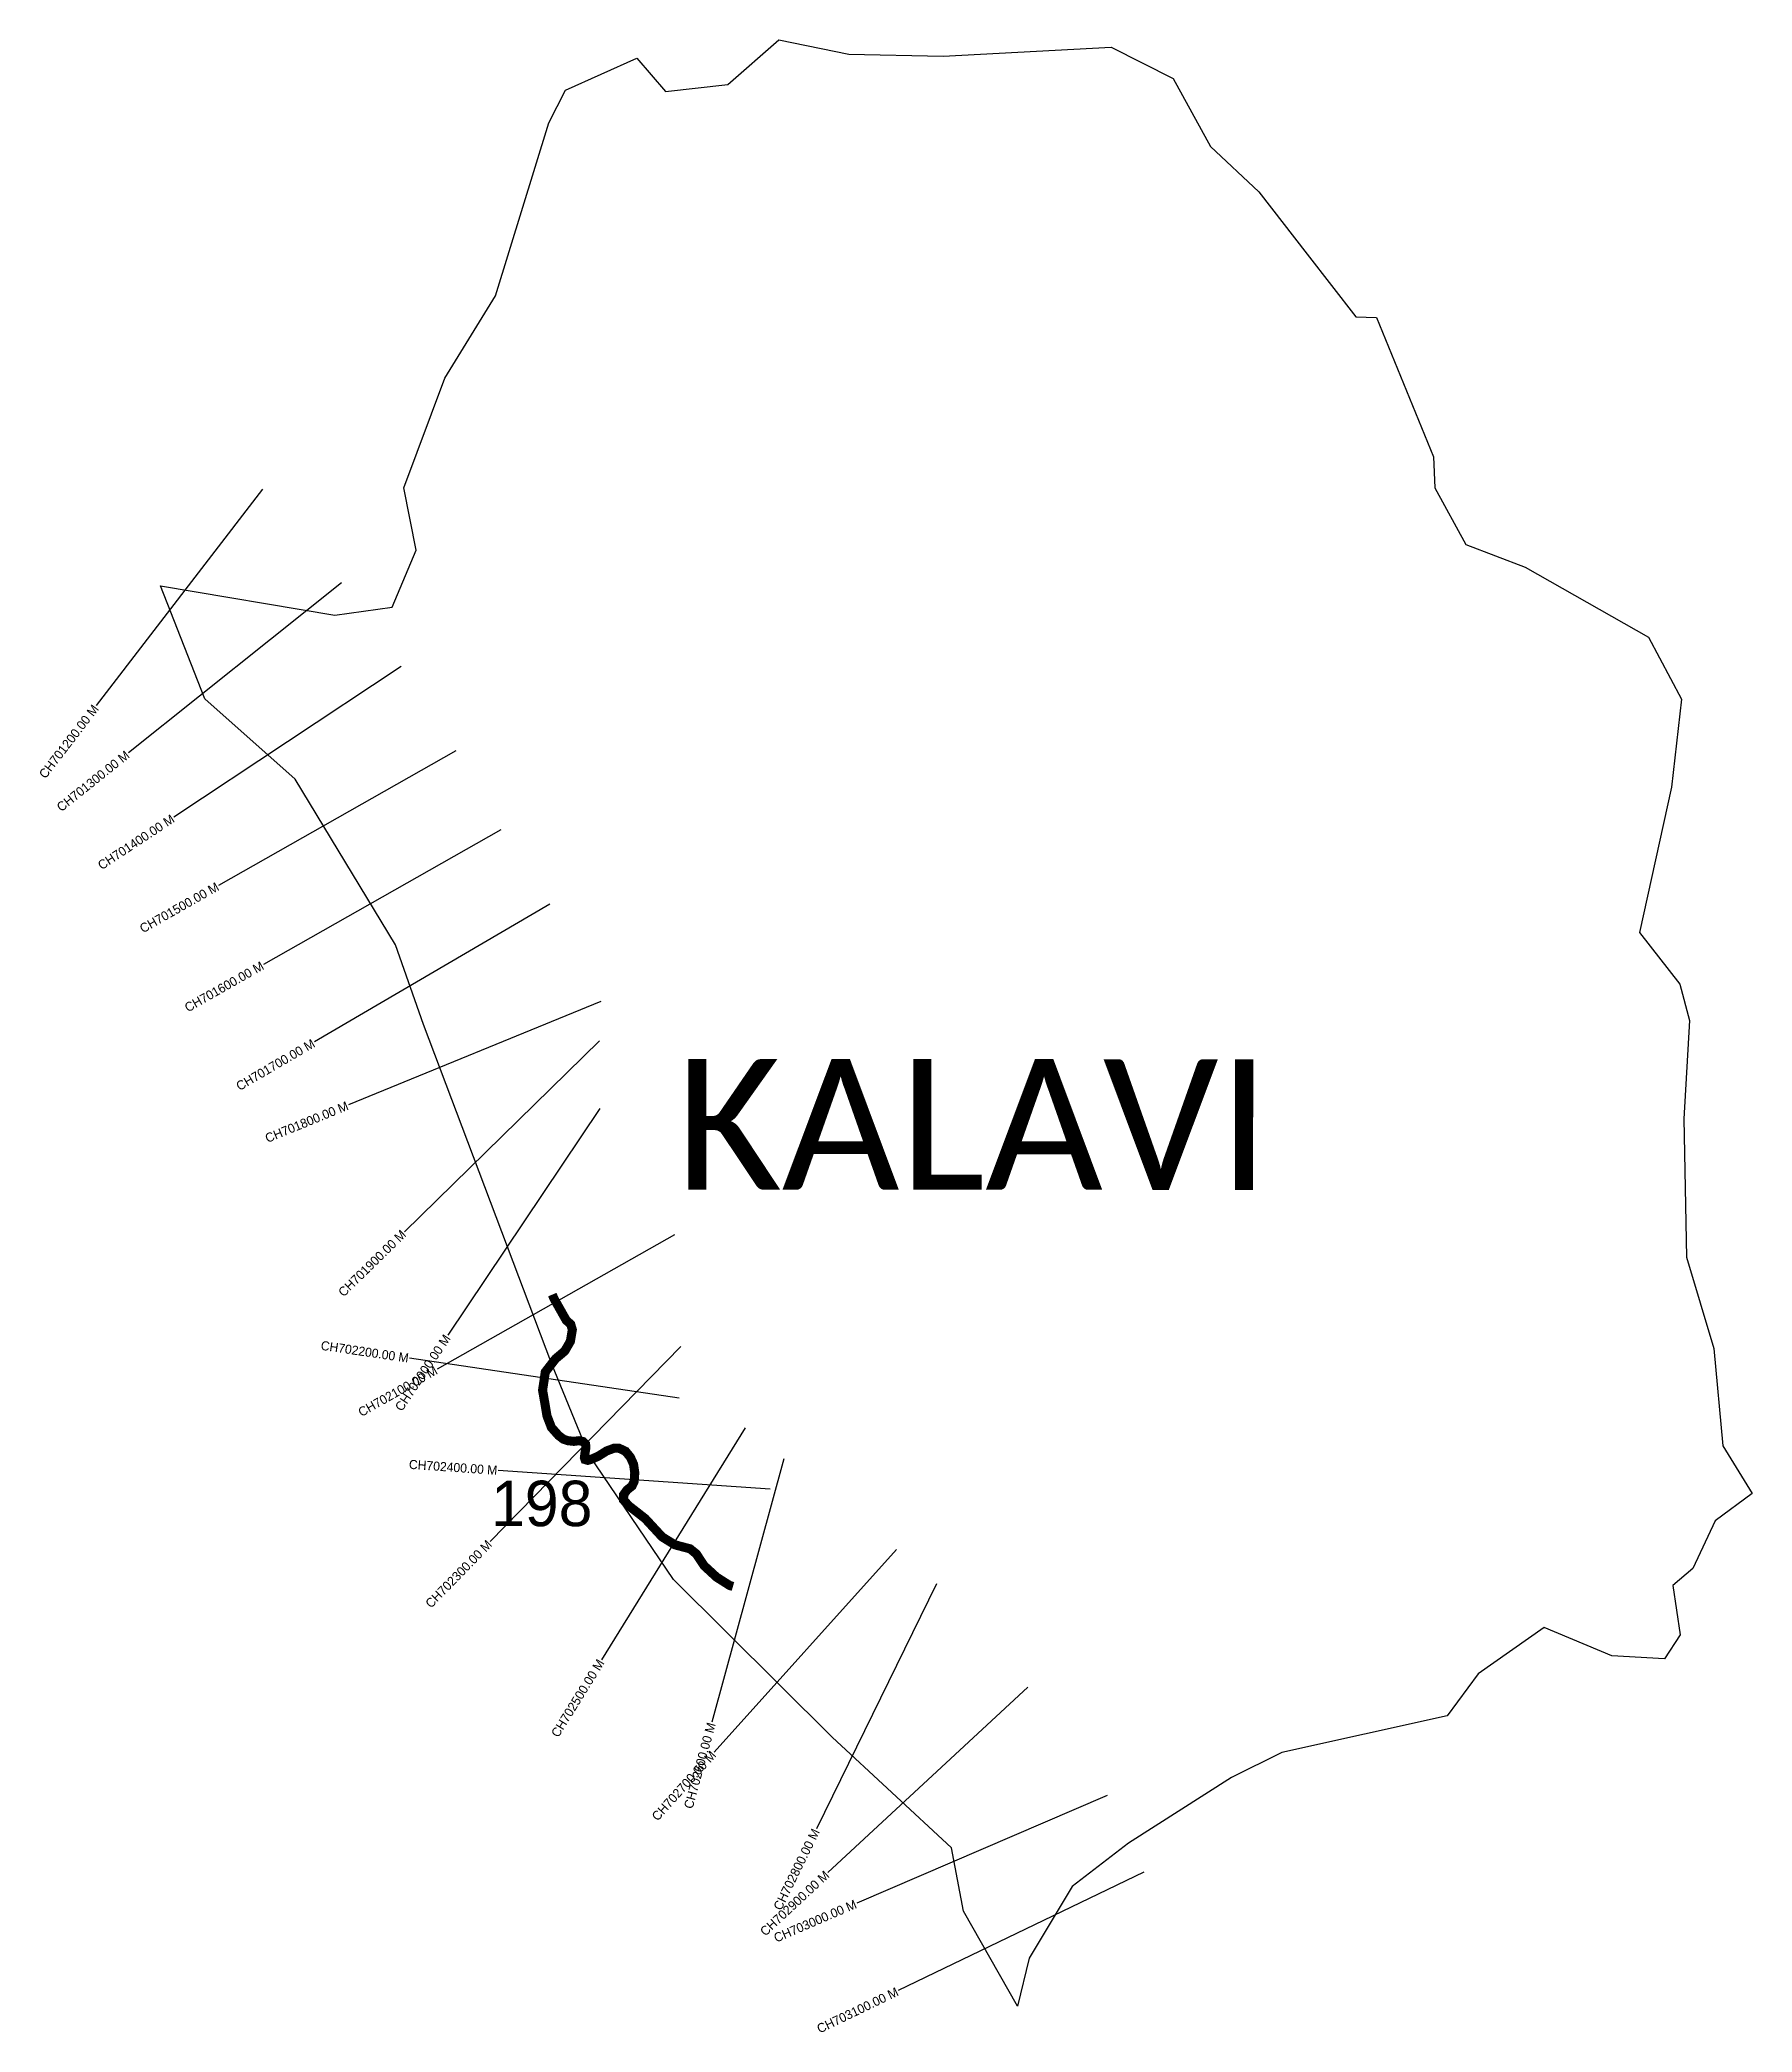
# Model space of a CAD drawing. Header units: metres. Extents: x 348659 to 350543, y 1757872 to 1760063.
import ezdxf
from ezdxf.enums import TextEntityAlignment as Align

# ---------------------------------------------------------------- set-up
doc = ezdxf.new("R2010")
doc.units = ezdxf.units.M
for name, color, linetype in [('CS', 134, 'Continuous'), ('CSMark', 6, 'Continuous'), ('UNPROTECTED', 10, 'Continuous'), ('VILLAGE NAME', 250, 'Continuous')]:
    doc.layers.add(name, color=color, linetype=linetype)

msp = doc.modelspace()

# ---------------------------------------------------------------- linework, layer by layer
at = {"color": 6}
for points in [[(349472.1, 1760063.4), (349549.1, 1760047.6), (349652.8, 1760045.3), (349837.5, 1760055.2), (349905.7, 1760020.7), (349946.8, 1759946.2), (350000, 1759896.3), (350053.3, 1759827.5), (350106.6, 1759758.6), (350129.4, 1759758.1), (350192.3, 1759604.7), (350193.6, 1759570.6), (350227.6, 1759508.2), (350293.2, 1759483.5), (350428.6, 1759406.3), (350464.9, 1759338.3), (350453.9, 1759241.4), (350418.7, 1759081.7), (350463.1, 1759024.6), (350473.8, 1758984.6), (350467.4, 1758876.7), (350470.6, 1758724.6), (350500.4, 1758624), (350510.6, 1758517.1), (350542.7, 1758464.6), (350502, 1758434.3), (350477.5, 1758382.1), (350455.3, 1758363.4), (350463.5, 1758309.2), (350446.3, 1758282.7), (350388.5, 1758285.8), (350314, 1758317.1), (350241.3, 1758266.1), (350207.2, 1758220.1), (350025.2, 1758179.8), (349969.9, 1758152.3), (349856.7, 1758080), (349794.8, 1758032.2), (349747.4, 1757953.4), (349734.7, 1757900.5), (349675.2, 1758005), (349662, 1758074.7), (349530.6, 1758196.4), (349356.1, 1758369.9), (349263.1, 1758507.5), (349222.5, 1758606.7), (349081.1, 1758980.4), (349050.4, 1759067.9), (348939.9, 1759250.1), (348840.7, 1759338.4), (348791.8, 1759462.7), (348983.8, 1759430.5), (349046.7, 1759439.3), (349073, 1759502.1), (349059.7, 1759570.5), (349104.5, 1759691.1), (349160.3, 1759781.7), (349219.2, 1759972.2), (349237.5, 1760007.9), (349315.8, 1760043.3), (349347.4, 1760006.5), (349415.9, 1760014.3)], [(349415.9, 1760014.3), (349472.1, 1760063.4)]]:
    msp.add_lwpolyline(points, dxfattribs=at)
at = {"layer": 'CS'}
for p, q in [((348904.1, 1759569.1), (348721.3, 1759331.1)), ((348991.1, 1759466.3), (348756.6, 1759279.2)), ((349056.8, 1759374), (348806.6, 1759208.5)), ((349116.7, 1759281.5), (348855.8, 1759133.4)), ((349166.1, 1759194.5), (348905.1, 1759046.5)), ((349220.1, 1759112.9), (348961.2, 1758961.2)), ((349276.3, 1759005.8), (348998.7, 1758892)), ((349274.7, 1758962.3), (349060.2, 1758752.5)), ((349275.1, 1758887.9), (349108.1, 1758638.6)), ((349357.3, 1758749.2), (349096.2, 1758601.4)), ((349362.5, 1758569.4), (349065.8, 1758613.2)), ((349364.2, 1758626.3), (349154.6, 1758411.6)), ((349435.1, 1758536.6), (349277.1, 1758281.6)), ((349477.6, 1758502.5), (349398.3, 1758213.2)), ((349462.7, 1758469.3), (349163.4, 1758489.9)), ((349601.6, 1758403), (349400.9, 1758180.1)), ((349645.5, 1758365.1), (349513.4, 1758095.7)), ((349746, 1758251.5), (349525.9, 1758047.6)), ((349833.4, 1758132.3), (349557.7, 1758013.9)), ((349873.7, 1758048), (349603.5, 1757917.8))]:
    msp.add_line(p, q, dxfattribs=at)
at = {"layer": 'UNPROTECTED', "const_width": 10, "flags": 128}
msp.add_lwpolyline([(349222.9, 1758683.3), (349224.7, 1758679), (349234.4, 1758661.8), (349238.2, 1758655.1), (349243.2, 1758650.6), (349244.9, 1758644.7), (349242.8, 1758631.9), (349236.6, 1758621.2), (349226.4, 1758612.6), (349219.5, 1758603.7), (349215.2, 1758598.2), (349213.8, 1758588.6), (349212.2, 1758578.2), (349214.5, 1758565), (349217, 1758550), (349221.9, 1758537.2), (349229.7, 1758528.4), (349235.2, 1758524.2), (349240, 1758522.6), (349246.6, 1758521.9), (349252.2, 1758522.6), (349256.6, 1758521.7), (349259.5, 1758518.9), (349259.8, 1758514.9), (349258.7, 1758507.9), (349258.2, 1758503.9), (349258.9, 1758501.9), (349261.9, 1758501), (349265.1, 1758501.9), (349273.2, 1758505.4), (349282.8, 1758511.4), (349291.3, 1758514.5), (349296.1, 1758514.4), (349303.4, 1758511), (349308.8, 1758504.4), (349312.3, 1758496.6), (349313.6, 1758487.4), (349313, 1758478), (349310.6, 1758472.8), (349305.1, 1758468.4), (349301.4, 1758463.3), (349301.3, 1758457.3), (349307.4, 1758450.7), (349325, 1758437), (349343.7, 1758416.8), (349357.7, 1758408.1), (349374.4, 1758403.7), (349381.3, 1758398.1), (349390, 1758385), (349403.6, 1758372.5), (349418.1, 1758363.3), (349421.6, 1758362.3)], dxfattribs=at)

# ---------------------------------------------------------------- texts
at = {"insert": (349155.5, 1758478.6), "char_height": 50, "attachment_point": 1}
msp.add_mtext_dynamic_manual_height_columns('\\pxt1;198', width=70.183, gutter_width=1, heights=[0], dxfattribs=at)
at = {"layer": 'CSMark'}
for s, rotation, p in [('CH701200.00 M', 52.4802, (348720.7, 1759330.3)), ('CH701300.00 M', 38.6015, (348755.8, 1759278.5)), ('CH701400.00 M', 33.4866, (348805.7, 1759207.9)), ('CH701500.00 M', 29.5708, (348854.9, 1759133)), ('CH701600.00 M', 29.5708, (348904.3, 1759046)), ('CH701700.00 M', 30.3638, (348960.4, 1758960.7)), ('CH701800.00 M', 22.2851, (348997.8, 1758891.6)), ('CH701900.00 M', 44.3699, (349059.5, 1758751.8)), ('CH702000.00 M', 56.1721, (349107.5, 1758637.8)), ('CH702200.00 M', 351.6015, (349064.8, 1758613.4)), ('CH702100.00 M', 29.5073, (349095.3, 1758600.9)), ('CH702400.00 M', 356.0477, (349162.4, 1758490)), ('CH702300.00 M', 45.6802, (349153.9, 1758410.9)), ('CH702500.00 M', 58.2131, (349276.5, 1758280.8)), ('CH702600.00 M', 74.6738, (349398, 1758212.2)), ('CH702700.00 M', 47.9993, (349400.2, 1758179.3)), ('CH702800.00 M', 63.8765, (349513, 1758094.8)), ('CH702900.00 M', 42.8178, (349525.2, 1758046.9)), ('CH703000.00 M', 23.2429, (349556.8, 1758013.5)), ('CH703100.00 M', 25.7308, (349602.6, 1757917.3))]:
    msp.add_text(s, height=10, rotation=rotation, dxfattribs=at).set_placement(p, align=Align.MIDDLE_RIGHT)
at = {"layer": 'VILLAGE NAME', "insert": (349358.9, 1758942.4), "char_height": 143.7, "attachment_point": 1, "rotation": 359.9793}
msp.add_mtext_dynamic_manual_height_columns('{\\fCalibri|b0|i0|c0|p34;KALAVI}', width=1418, gutter_width=718.5, heights=[0], dxfattribs=at)

doc.saveas('drawing.dxf')
